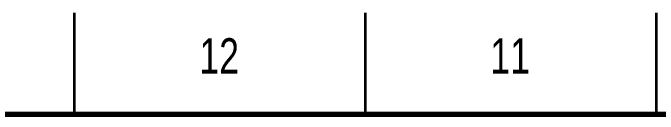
# Model space of a CAD drawing. Header units: millimetres. Extents: x 2 to 839, y 2 to 592.
# Drawn here: x 209.9 to 320.8, y 574 to 591.5 of the extents above; entities that cross this region are included whole.
import ezdxf

# ---------------------------------------------------------------- set-up
doc = ezdxf.new("R2010")
doc.units = ezdxf.units.MM
doc.styles.add('SLDTEXTSTYLE0', font='TXT', dxfattribs={"width": 0.75})

msp = doc.modelspace()

# ---------------------------------------------------------------- linework, layer by layer
at = {"color": 7, "linetype": 'Continuous', "lineweight": 35}
for p, q in [((220.5, 574), (220.5, 591.5)), ((270.5, 574), (270.5, 591.5)), ((320.5, 574), (320.5, 591.5))]:
    msp.add_line(p, q, dxfattribs=at)
at = {"color": 7, "linetype": 'Continuous', "lineweight": 70}
msp.add_line((20, 574), (821, 574), dxfattribs=at)

# ---------------------------------------------------------------- texts
at = {"color": 7, "linetype": 'Continuous', "lineweight": 0, "char_height": 6.096, "attachment_point": 2, "style": 'SLDTEXTSTYLE0'}
for s, insert in [('12', (245.377, 587.114)), ('11', (295.377, 587.114))]:
    msp.add_mtext(s, dxfattribs=dict(at, insert=insert))

doc.saveas('drawing.dxf')
